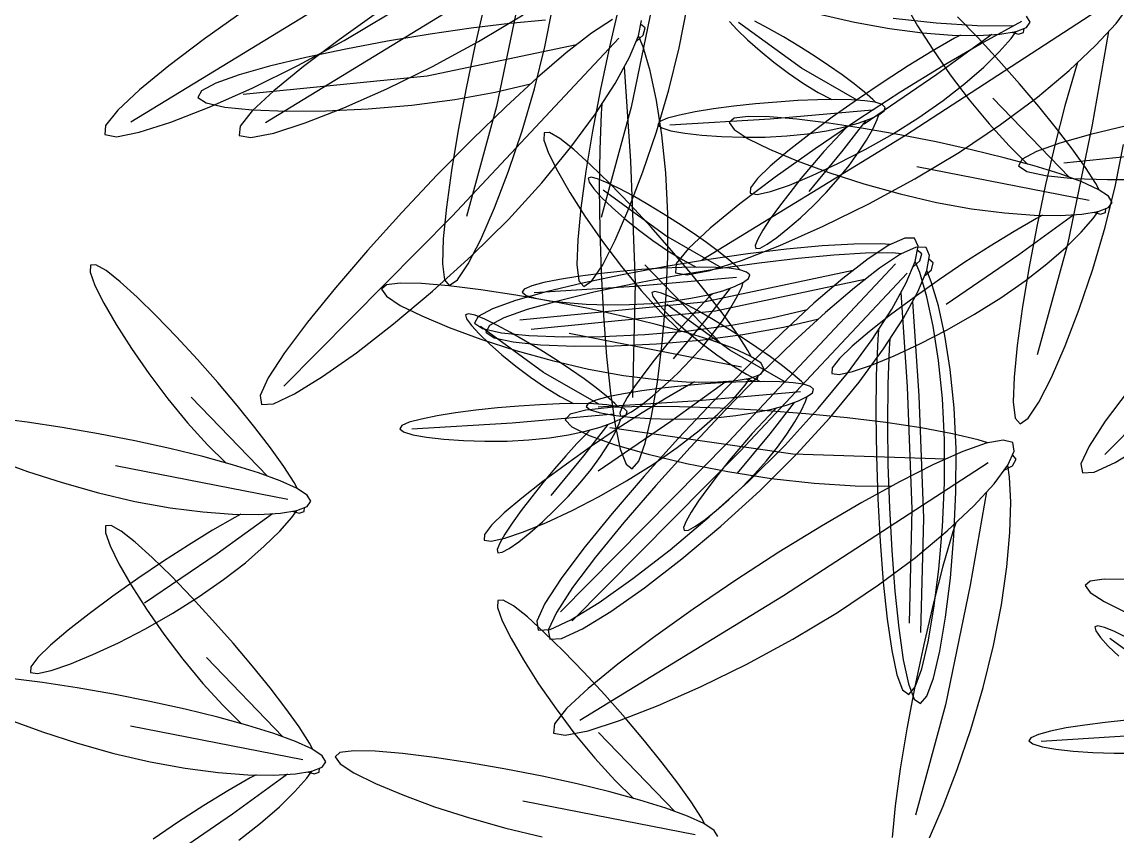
# Model space of a CAD drawing. Extents: x 302512 to 1034855, y -184136 to 410364.
# Drawn here: x 528393 to 530691, y -121238 to -119531 of the extents above; entities that cross this region are included whole.
import ezdxf

# ---------------------------------------------------------------- set-up
doc = ezdxf.new("R2010")
doc.units = 0
doc.header["$MEASUREMENT"] = 0
for name, color, linetype in [('坐椅', 7, 'Continuous'), ('树', 80, 'Continuous'), ('绿化', 97, 'Continuous'), ('绿地', 3, 'Continuous')]:
    doc.layers.add(name, color=color, linetype=linetype)
doc.styles.add('DIM_FONT', font='SIMPLEX.shx', dxfattribs={"width": 0.8})

# ---------------------------------------------------------------- blocks, each defined once
blk = doc.blocks.new('_F43BVI')
at = {"layer": '绿地'}
for p, q in [((-0.12917, 0.84887), (-0.16426, 0.68914)), ((-0.00488, 0.8314), (0.09169, 0.64362)), ((-0.28635, 0.7718), (-0.23074, 0.56357)), ((-0.26237, 0.76259), (-0.18863, 0.72331)), ((-0.17825, 0.75194), (-0.18085, 0.71921)), ((-0.13839, 0.7212), (-0.12789, 0.7543)), ((-0.13161, 0.72653), (-0.16344, 0.74422)), ((-0.24486, 0.72819), (-0.23811, 0.72328)), ((-0.09919, 0.70626), (-0.13161, 0.72653)), ((-0.23811, 0.72328), (-0.21191, 0.70553)), ((-0.18863, 0.72331), (-0.09486, 0.66976)), ((-0.18085, 0.71921), (-0.18198, 0.69115)), ((-0.14886, 0.6927), (-0.13839, 0.7212)), ((-0.13824, 0.71021), (-0.15465, 0.70594)), ((-0.13202, 0.71132), (-0.13824, 0.71021)), ((-0.11122, 0.71053), (-0.11452, 0.71204)), ((-0.11125, 0.70589), (-0.11122, 0.71053)), ((-0.21191, 0.70553), (-0.18277, 0.68694)), ((-0.12588, 0.70017), (-0.20135, 0.56457)), ((-0.17387, 0.69993), (-0.19537, 0.69238)), ((-0.15465, 0.70594), (-0.17387, 0.69993)), ((-0.1147, 0.70081), (-0.11125, 0.70589)), ((-0.10955, 0.69853), (-0.11412, 0.70467)), ((-0.10147, 0.68479), (-0.10955, 0.69853)), ((-0.06734, 0.68437), (-0.09919, 0.70626)), ((-0.28496, 0.69101), (-0.28826, 0.69252)), ((-0.28499, 0.68637), (-0.28496, 0.69101)), ((-0.15095, 0.68956), (-0.23827, 0.64706)), ((-0.19537, 0.69238), (-0.21861, 0.6835)), ((-0.18198, 0.69115), (-0.18141, 0.66928)), ((-0.15872, 0.67035), (-0.14886, 0.6927)), ((-0.30351, 0.65392), (-0.29331, 0.68427)), ((-0.28844, 0.68128), (-0.28499, 0.68637)), ((-0.28329, 0.679), (-0.28785, 0.68515)), ((-0.27521, 0.66527), (-0.28329, 0.679)), ((-0.21861, 0.6835), (-0.24307, 0.6735)), ((-0.18277, 0.68694), (-0.15138, 0.66794)), ((-0.11809, 0.68339), (-0.09959, 0.62616)), ((-0.09295, 0.66756), (-0.10147, 0.68479)), ((-0.0373, 0.66196), (-0.06734, 0.68437)), ((-0.24307, 0.6735), (-0.26812, 0.66261)), ((-0.18141, 0.66928), (-0.17891, 0.65514)), ((-0.16739, 0.65569), (-0.15872, 0.67035)), ((-0.15138, 0.66794), (-0.11852, 0.64899)), ((-0.09486, 0.66976), (-0.01053, 0.6143)), ((-0.26812, 0.66261), (-0.29283, 0.65126)), ((-0.29182, 0.66387), (-0.27333, 0.60663)), ((-0.26669, 0.64804), (-0.27521, 0.66527)), ((-0.19378, 0.64776), (-0.17331, 0.65836)), ((-0.08437, 0.64727), (-0.09295, 0.66756)), ((-0.01029, 0.64014), (-0.0373, 0.66196)), ((-0.3169, 0.62005), (-0.30351, 0.65392)), ((-0.29283, 0.65126), (-0.31617, 0.63989)), ((-0.17891, 0.65514), (-0.17426, 0.65027)), ((-0.17426, 0.65027), (-0.16739, 0.65569)), ((-0.12625, 0.65683), (-0.12521, 0.65091)), ((-0.12521, 0.65091), (-0.12054, 0.62861)), ((-0.11852, 0.64899), (-0.08541, 0.63082)), ((-0.25811, 0.62775), (-0.26669, 0.64804)), ((-0.21766, 0.63694), (-0.19378, 0.64776)), ((-0.07609, 0.62437), (-0.08437, 0.64727)), ((0.01245, 0.62001), (-0.01029, 0.64014)), ((-0.29998, 0.63731), (-0.29895, 0.63139)), ((-0.29895, 0.63139), (-0.29427, 0.60908)), ((-0.24328, 0.62688), (-0.21766, 0.63694)), ((-0.08541, 0.63082), (-0.05342, 0.61418)), ((0.30332, 0.63765), (0.24765, 0.59742)), ((-0.33276, 0.58526), (-0.3169, 0.62005)), ((-0.2696, 0.61784), (-0.24328, 0.62688)), ((-0.24983, 0.60484), (-0.25811, 0.62775)), ((-0.12054, 0.62861), (-0.11477, 0.6044)), ((-0.09959, 0.62616), (-0.07787, 0.5515)), ((-0.06848, 0.59927), (-0.07609, 0.62437)), ((0.02969, 0.60269), (0.01245, 0.62001)), ((-0.31965, 0.60382), (-0.29545, 0.61008)), ((-0.29545, 0.61008), (-0.2696, 0.61784)), ((-0.05342, 0.61418), (-0.02388, 0.59986)), ((0.25087, 0.61148), (0.24266, 0.603)), ((-0.34104, 0.5993), (-0.31965, 0.60382)), ((-0.29427, 0.60908), (-0.2885, 0.58488)), ((-0.27333, 0.60663), (-0.25161, 0.53198)), ((-0.24221, 0.57975), (-0.24983, 0.60484)), ((-0.11477, 0.6044), (-0.10804, 0.57885)), ((0.04019, 0.58929), (0.02969, 0.60269)), ((0.24266, 0.603), (0.23673, 0.59599)), ((0.25348, 0.59423), (0.26473, 0.60023)), ((-0.06184, 0.57256), (-0.06848, 0.59927)), ((-0.02388, 0.59986), (0.00185, 0.5886)), ((0.23673, 0.59599), (0.23356, 0.59086)), ((0.23356, 0.59086), (0.23365, 0.58804)), ((0.24413, 0.58998), (0.25348, 0.59423)), ((0.33738, 0.59741), (0.31512, 0.51157)), ((-0.2885, 0.58488), (-0.28178, 0.55933)), ((0.00185, 0.5886), (0.02243, 0.58118)), ((0.02243, 0.58118), (0.0365, 0.57836)), ((0.0365, 0.57836), (0.04273, 0.58091)), ((0.04273, 0.58091), (0.04019, 0.58929)), ((0.23365, 0.58804), (0.23732, 0.58781)), ((0.23732, 0.58781), (0.24413, 0.58998)), ((-0.23558, 0.55303), (-0.24221, 0.57975)), ((-0.10804, 0.57885), (-0.10052, 0.5526)), ((-0.05632, 0.54529), (-0.06184, 0.57256)), ((-0.23074, 0.56357), (-0.18188, 0.35815)), ((0.07138, 0.56783), (0.06662, 0.56615)), ((0.07583, 0.56318), (0.07138, 0.56783)), ((0.0773, 0.55477), (0.07583, 0.56318)), ((-0.28178, 0.55933), (-0.27426, 0.53307)), ((-0.23006, 0.52576), (-0.23558, 0.55303)), ((-0.11625, 0.55209), (-0.12047, 0.54932)), ((-0.11082, 0.54863), (-0.11625, 0.55209)), ((-0.10052, 0.5526), (-0.09248, 0.52662)), ((0.08464, 0.55747), (0.07415, 0.55919)), ((0.10597, 0.55156), (0.08464, 0.55747)), ((-0.26135, 0.54247), (-0.28165, 0.45425)), ((-0.2699, 0.54609), (-0.2784, 0.54104)), ((-0.26659, 0.54772), (-0.2699, 0.54609)), ((-0.25193, 0.5442), (-0.25548, 0.5469)), ((-0.24517, 0.53781), (-0.25193, 0.5442)), ((-0.1271, 0.54486), (-0.13131, 0.54209)), ((-0.12166, 0.5414), (-0.1271, 0.54486)), ((-0.1009, 0.5452), (-0.11149, 0.54436)), ((-0.10738, 0.54082), (-0.11082, 0.54863)), ((-0.07877, 0.54456), (-0.1009, 0.5452)), ((-0.05222, 0.54186), (-0.07877, 0.54456)), ((-0.052, 0.51865), (-0.05632, 0.54529)), ((0.04986, 0.54854), (0.04472, 0.54143)), ((0.06675, 0.54333), (0.12236, 0.3351)), ((0.13111, 0.54259), (0.10597, 0.55156)), ((0.15927, 0.53062), (0.13111, 0.54259)), ((-0.27367, 0.53246), (-0.31571, 0.49448)), ((-0.2882, 0.53455), (-0.29902, 0.52684)), ((-0.2784, 0.54104), (-0.2882, 0.53455)), ((-0.27426, 0.53307), (-0.26622, 0.50709)), ((-0.25426, 0.53433), (-0.23462, 0.50526)), ((-0.23761, 0.52953), (-0.24517, 0.53781)), ((-0.11174, 0.53797), (-0.12234, 0.53713)), ((-0.11822, 0.53359), (-0.12166, 0.5414)), ((-0.08962, 0.53733), (-0.11174, 0.53797)), ((-0.06306, 0.53463), (-0.08962, 0.53733)), ((-0.03286, 0.52975), (-0.06306, 0.53463)), ((-0.02201, 0.53698), (-0.05222, 0.54186)), ((0.01105, 0.52981), (-0.02201, 0.53698)), ((0.04472, 0.54143), (0.03247, 0.52132)), ((0.09073, 0.53412), (0.16447, 0.49484)), ((-0.29902, 0.52684), (-0.31061, 0.51809)), ((-0.22951, 0.51956), (-0.23761, 0.52953)), ((-0.22573, 0.49912), (-0.23006, 0.52576)), ((-0.13253, 0.52821), (-0.13582, 0.52008)), ((-0.11488, 0.52719), (-0.01108, 0.3383)), ((-0.09248, 0.52662), (-0.08426, 0.502)), ((-0.08939, 0.52398), (-0.00841, 0.50348)), ((0.00021, 0.52258), (-0.03286, 0.52975)), ((0.04619, 0.52024), (0.01105, 0.52981)), ((0.18966, 0.51575), (0.15927, 0.53062)), ((-0.31061, 0.51809), (-0.32269, 0.50852)), ((-0.25452, 0.51813), (-0.25299, 0.51497)), ((-0.25299, 0.51497), (-0.24675, 0.50324)), ((-0.22116, 0.50806), (-0.22951, 0.51956)), ((-0.14337, 0.52098), (-0.14666, 0.51285)), ((-0.13582, 0.52008), (-0.14291, 0.49762)), ((-0.12573, 0.51996), (-0.02193, 0.33107)), ((-0.10024, 0.51675), (-0.01925, 0.49625)), ((-0.04895, 0.49383), (-0.052, 0.51865)), ((0.03535, 0.51301), (0.00021, 0.52258)), ((0.03247, 0.52132), (0.01908, 0.49675)), ((0.07167, 0.50109), (0.03535, 0.51301)), ((0.08252, 0.50832), (0.04619, 0.52024)), ((0.22149, 0.49806), (0.18966, 0.51575)), ((-0.32269, 0.50852), (-0.33496, 0.49836)), ((-0.2909, 0.50209), (-0.28114, 0.51135)), ((-0.26622, 0.50709), (-0.25799, 0.48247)), ((-0.23462, 0.50526), (-0.21034, 0.46694)), ((-0.21282, 0.49524), (-0.22116, 0.50806)), ((-0.14666, 0.51285), (-0.15375, 0.49039)), ((-0.00841, 0.50348), (0.09545, 0.47392)), ((0.05197, 0.50853), (0.00586, 0.38178)), ((0.11868, 0.49468), (0.08252, 0.50832)), ((-0.31571, 0.49448), (-0.37138, 0.45425)), ((-0.33496, 0.49836), (-0.34697, 0.488)), ((-0.30252, 0.49216), (-0.2909, 0.50209)), ((-0.24675, 0.50324), (-0.23959, 0.49061)), ((-0.22268, 0.47431), (-0.22573, 0.49912)), ((-0.20477, 0.48134), (-0.21282, 0.49524)), ((-0.14291, 0.49762), (-0.15003, 0.47057)), ((-0.08426, 0.502), (-0.07615, 0.47979)), ((-0.06417, 0.49478), (-0.05644, 0.49162)), ((-0.04726, 0.47204), (-0.04895, 0.49383)), ((-0.01925, 0.49625), (0.08461, 0.46669)), ((0.01908, 0.49675), (0.00491, 0.46845)), ((0.10783, 0.48745), (0.07167, 0.50109)), ((0.10824, 0.49973), (0.11499, 0.49481)), ((0.11499, 0.49481), (0.14119, 0.47707)), ((0.15321, 0.4801), (0.11868, 0.49468)), ((0.16447, 0.49484), (0.25824, 0.4413)), ((0.25391, 0.4778), (0.22149, 0.49806)), ((-0.34697, 0.488), (-0.3582, 0.47784)), ((-0.31525, 0.48236), (-0.30252, 0.49216)), ((-0.23959, 0.49061), (-0.23168, 0.47738)), ((-0.15375, 0.49039), (-0.16087, 0.46334)), ((-0.12091, 0.48987), (-0.13537, 0.35577)), ((-0.07502, 0.48755), (-0.06729, 0.48439)), ((-0.06729, 0.48439), (-0.0376, 0.47342)), ((-0.05644, 0.49162), (-0.02675, 0.48065)), ((0.14236, 0.47287), (0.10783, 0.48745)), ((-0.3582, 0.47784), (-0.36817, 0.46832)), ((-0.32853, 0.47304), (-0.31525, 0.48236)), ((-0.25799, 0.48247), (-0.24988, 0.46027)), ((-0.23168, 0.47738), (-0.22321, 0.46389)), ((-0.22099, 0.45251), (-0.22268, 0.47431)), ((-0.19726, 0.46696), (-0.20477, 0.48134)), ((-0.13176, 0.48264), (-0.14622, 0.34854)), ((-0.07615, 0.47979), (-0.06847, 0.46109)), ((-0.02675, 0.48065), (0.00598, 0.46957)), ((0.14119, 0.47707), (0.17033, 0.45848)), ((0.18465, 0.46537), (0.15321, 0.4801)), ((0.28576, 0.4559), (0.25391, 0.4778)), ((-0.34176, 0.46449), (-0.32853, 0.47304)), ((-0.19052, 0.45273), (-0.19726, 0.46696)), ((-0.15003, 0.47057), (-0.15702, 0.4397)), ((-0.04701, 0.45444), (-0.04726, 0.47204)), ((-0.0376, 0.47342), (-0.00486, 0.46234)), ((0.00491, 0.46845), (-0.00972, 0.43714)), ((0.00598, 0.46957), (0.04101, 0.45862)), ((0.08461, 0.46669), (0.17975, 0.433)), ((0.09545, 0.47392), (0.1906, 0.44023)), ((0.17381, 0.45814), (0.14236, 0.47287)), ((0.21154, 0.45127), (0.18465, 0.46537)), ((-0.36556, 0.45106), (-0.35431, 0.45706)), ((-0.35431, 0.45706), (-0.34176, 0.46449)), ((-0.24988, 0.46027), (-0.2422, 0.44156)), ((-0.22321, 0.46389), (-0.2145, 0.45063)), ((-0.16087, 0.46334), (-0.16787, 0.43247)), ((-0.06847, 0.46109), (-0.06153, 0.44695)), ((-0.00486, 0.46234), (0.03016, 0.45139)), ((0.04101, 0.45862), (0.07745, 0.44809)), ((0.04959, 0.42545), (0.05979, 0.4558)), ((0.17033, 0.45848), (0.20172, 0.43947)), ((0.2007, 0.44404), (0.17381, 0.45814)), ((0.3158, 0.43349), (0.28576, 0.4559)), ((-0.3749, 0.44681), (-0.36556, 0.45106)), ((-0.28165, 0.45425), (-0.30391, 0.36841)), ((-0.22074, 0.43492), (-0.22099, 0.45251)), ((-0.2145, 0.45063), (-0.20589, 0.43817)), ((-0.18478, 0.43932), (-0.19052, 0.45273)), ((-0.06153, 0.44695), (-0.05566, 0.43844)), ((-0.04828, 0.44225), (-0.04701, 0.45444)), ((0.03016, 0.45139), (0.06661, 0.44086)), ((0.07745, 0.44809), (0.11394, 0.43836)), ((0.23242, 0.43857), (0.21154, 0.45127)), ((-0.2422, 0.44156), (-0.23527, 0.42742)), ((-0.20589, 0.43817), (-0.19775, 0.42704)), ((-0.1803, 0.42738), (-0.18478, 0.43932)), ((-0.15702, 0.4397), (-0.16374, 0.4058)), ((-0.10336, 0.40863), (-0.10071, 0.44054)), ((-0.05566, 0.43844), (-0.05116, 0.43664)), ((-0.05116, 0.43664), (-0.04828, 0.44225)), ((-0.00972, 0.43714), (-0.02447, 0.40354)), ((0.06661, 0.44086), (0.10309, 0.43113)), ((0.11394, 0.43836), (0.14898, 0.42986)), ((0.22158, 0.43134), (0.2007, 0.44404)), ((0.20172, 0.43947), (0.23458, 0.42052)), ((0.24583, 0.42807), (0.23242, 0.43857)), ((0.25824, 0.4413), (0.34257, 0.38584)), ((-0.23527, 0.42742), (-0.2294, 0.41892)), ((-0.22202, 0.42273), (-0.22074, 0.43492)), ((-0.19775, 0.42704), (-0.19041, 0.41781)), ((-0.17731, 0.41756), (-0.1803, 0.42738)), ((-0.16787, 0.43247), (-0.17458, 0.39857)), ((-0.1142, 0.4014), (-0.11156, 0.4333)), ((0.10309, 0.43113), (0.13814, 0.42263)), ((0.14898, 0.42986), (0.18109, 0.42301)), ((0.23498, 0.42084), (0.22158, 0.43134)), ((0.2503, 0.42055), (0.24583, 0.42807)), ((0.34281, 0.41167), (0.3158, 0.43349)), ((-0.2294, 0.41892), (-0.2249, 0.41712)), ((-0.2249, 0.41712), (-0.22202, 0.42273)), ((-0.19041, 0.41781), (-0.18423, 0.41101)), ((-0.17605, 0.41052), (-0.17731, 0.41756)), ((0.0362, 0.39158), (0.04959, 0.42545)), ((0.13814, 0.42263), (0.17024, 0.41578)), ((0.18109, 0.42301), (0.20876, 0.41823)), ((0.20876, 0.41823), (0.23052, 0.41595)), ((0.23052, 0.41595), (0.24486, 0.41658)), ((0.23458, 0.42052), (0.26769, 0.40235)), ((0.23945, 0.41332), (0.23498, 0.42084)), ((0.24486, 0.41658), (0.2503, 0.42055)), ((-0.36647, 0.39755), (-0.3983, 0.41524)), ((-0.18423, 0.41101), (-0.17956, 0.40719)), ((-0.17956, 0.40719), (-0.17675, 0.40692)), ((-0.17675, 0.40692), (-0.17605, 0.41052)), ((-0.10826, 0.37254), (-0.10336, 0.40863)), ((-0.05283, 0.40872), (-0.06133, 0.40367)), ((-0.04952, 0.41035), (-0.05283, 0.40872)), ((-0.03486, 0.40683), (-0.03841, 0.40953)), ((-0.02811, 0.40044), (-0.03486, 0.40683)), ((0.17024, 0.41578), (0.19792, 0.411)), ((0.19792, 0.411), (0.21967, 0.40872)), ((0.21967, 0.40872), (0.23402, 0.40935)), ((0.23402, 0.40935), (0.23945, 0.41332)), ((0.36555, 0.39154), (0.34281, 0.41167)), ((-0.33405, 0.37729), (-0.36647, 0.39755)), ((-0.17458, 0.39857), (-0.18087, 0.36241)), ((-0.16374, 0.4058), (-0.17003, 0.36964)), ((-0.1191, 0.36531), (-0.1142, 0.4014)), ((-0.07113, 0.39718), (-0.08195, 0.38947)), ((-0.06133, 0.40367), (-0.07113, 0.39718)), ((-0.04428, 0.4051), (-0.06459, 0.31688)), ((-0.02447, 0.40354), (-0.03896, 0.36849)), ((-0.03719, 0.39696), (-0.01755, 0.36789)), ((-0.02054, 0.39216), (-0.02811, 0.40044)), ((0.26769, 0.40235), (0.29968, 0.38572)), ((-0.42349, 0.39434), (-0.32972, 0.34079)), ((-0.16306, 0.38794), (-0.16637, 0.38631)), ((-0.05661, 0.39509), (-0.09864, 0.35711)), ((-0.08195, 0.38947), (-0.09354, 0.38072)), ((-0.01244, 0.38219), (-0.02054, 0.39216)), ((0.02034, 0.3568), (0.0362, 0.39158)), ((-0.17487, 0.38125), (-0.18467, 0.37477)), ((-0.15782, 0.38268), (-0.17813, 0.29446)), ((-0.16637, 0.38631), (-0.17487, 0.38125)), ((-0.1484, 0.38441), (-0.15195, 0.38711)), ((-0.14165, 0.37802), (-0.1484, 0.38441)), ((-0.13408, 0.36975), (-0.14165, 0.37802)), ((-0.09354, 0.38072), (-0.10562, 0.37115)), ((0.00586, 0.38178), (-0.06641, 0.23508)), ((-0.03746, 0.38076), (-0.03592, 0.3776)), ((-0.03592, 0.3776), (-0.02968, 0.36587)), ((-0.00409, 0.37069), (-0.01244, 0.38219)), ((0.29968, 0.38572), (0.32922, 0.37139)), ((-0.39243, 0.37423), (-0.39665, 0.37146)), ((-0.387, 0.37077), (-0.39243, 0.37423)), ((-0.38356, 0.36296), (-0.387, 0.37077)), ((-0.3022, 0.3554), (-0.33405, 0.37729)), ((-0.17015, 0.37267), (-0.21218, 0.3347)), ((-0.18467, 0.37477), (-0.19549, 0.36705)), ((-0.17003, 0.36964), (-0.17572, 0.33214)), ((-0.15073, 0.37455), (-0.13109, 0.34547)), ((-0.12598, 0.35977), (-0.13408, 0.36975)), ((-0.10999, 0.36799), (-0.12921, 0.36198)), ((-0.10562, 0.37115), (-0.11789, 0.36099)), ((-0.11534, 0.33497), (-0.10826, 0.37254)), ((-0.09358, 0.37226), (-0.10999, 0.36799)), ((-0.08736, 0.37337), (-0.09358, 0.37226)), ((-0.07383, 0.36472), (-0.06408, 0.37398)), ((-0.07004, 0.36286), (-0.06659, 0.36794)), ((-0.06657, 0.37258), (-0.06987, 0.37409)), ((-0.06659, 0.36794), (-0.06657, 0.37258)), ((-0.03896, 0.36849), (-0.05266, 0.33329)), ((-0.01755, 0.36789), (0.00673, 0.32957)), ((0.00425, 0.35787), (-0.00409, 0.37069)), ((0.32922, 0.37139), (0.35495, 0.36013)), ((-0.37708, 0.36733), (-0.38767, 0.3665)), ((-0.35495, 0.3667), (-0.37708, 0.36733)), ((-0.3284, 0.364), (-0.35495, 0.3667)), ((-0.29819, 0.35911), (-0.3284, 0.364)), ((-0.26513, 0.35194), (-0.29819, 0.35911)), ((-0.20708, 0.35831), (-0.21916, 0.34874)), ((-0.19549, 0.36705), (-0.20708, 0.35831)), ((-0.18087, 0.36241), (-0.18656, 0.32491)), ((-0.08123, 0.36222), (-0.1567, 0.22662)), ((-0.151, 0.35834), (-0.14946, 0.35519)), ((-0.12921, 0.36198), (-0.15071, 0.35443)), ((-0.11789, 0.36099), (-0.1299, 0.35063)), ((-0.12618, 0.32774), (-0.1191, 0.36531)), ((-0.11763, 0.34828), (-0.12598, 0.35977)), ((-0.08546, 0.35479), (-0.07383, 0.36472)), ((-0.06489, 0.36058), (-0.06946, 0.36672)), ((-0.05681, 0.34684), (-0.06489, 0.36058)), ((-0.02968, 0.36587), (-0.02252, 0.35324)), ((-0.41763, 0.35797), (-0.38624, 0.33896)), ((-0.39106, 0.34933), (-0.28726, 0.16044)), ((-0.27216, 0.33299), (-0.3022, 0.3554)), ((-0.22999, 0.34237), (-0.26513, 0.35194)), ((-0.21916, 0.34874), (-0.23143, 0.33858)), ((-0.10629, 0.35161), (-0.19361, 0.30911)), ((-0.18737, 0.34231), (-0.17762, 0.35157)), ((-0.14622, 0.34854), (-0.18131, 0.18881)), ((-0.15071, 0.35443), (-0.17396, 0.34555)), ((-0.13537, 0.35577), (-0.17046, 0.19604)), ((-0.09864, 0.35711), (-0.15431, 0.31688)), ((-0.14946, 0.35519), (-0.14322, 0.34345)), ((-0.1299, 0.35063), (-0.14113, 0.34047)), ((-0.09818, 0.34499), (-0.08546, 0.35479)), ((-0.02252, 0.35324), (-0.01461, 0.34001)), ((0.00279, 0.32236), (0.02034, 0.3568)), ((0.01229, 0.34397), (0.00425, 0.35787)), ((-0.38624, 0.33896), (-0.35337, 0.32002)), ((-0.36557, 0.34612), (-0.28459, 0.32562)), ((-0.32972, 0.34079), (-0.24539, 0.28533)), ((-0.19366, 0.33046), (-0.22999, 0.34237)), ((-0.199, 0.33237), (-0.18737, 0.34231)), ((-0.17396, 0.34555), (-0.19841, 0.33555)), ((-0.14113, 0.34047), (-0.1511, 0.33095)), ((-0.14322, 0.34345), (-0.13606, 0.33082)), ((-0.13109, 0.34547), (-0.10681, 0.30716)), ((-0.10929, 0.33545), (-0.11763, 0.34828)), ((-0.11147, 0.33567), (-0.09818, 0.34499)), ((-0.07343, 0.34544), (-0.05494, 0.28821)), ((-0.0483, 0.32961), (-0.05681, 0.34684)), ((-0.01461, 0.34001), (-0.00614, 0.32652)), ((0.01981, 0.32959), (0.01229, 0.34397)), ((-0.24515, 0.31116), (-0.27216, 0.33299)), ((-0.21218, 0.3347), (-0.26785, 0.29447)), ((-0.23143, 0.33858), (-0.24344, 0.32821)), ((-0.19841, 0.33555), (-0.22346, 0.32466)), ((-0.21172, 0.32258), (-0.199, 0.33237)), ((-0.1575, 0.31682), (-0.19366, 0.33046)), ((-0.17572, 0.33214), (-0.1806, 0.29469)), ((-0.1511, 0.33095), (-0.1593, 0.32247)), ((-0.13606, 0.33082), (-0.12815, 0.3176)), ((-0.12469, 0.32712), (-0.11147, 0.33567)), ((-0.12414, 0.29734), (-0.11534, 0.33497)), ((-0.10125, 0.32156), (-0.10929, 0.33545)), ((-0.05266, 0.33329), (-0.06498, 0.2994)), ((-0.03972, 0.30933), (-0.0483, 0.32961)), ((-0.02193, 0.33107), (0.07464, 0.1433)), ((-0.01108, 0.3383), (0.08548, 0.15053)), ((0.02655, 0.31536), (0.01981, 0.32959)), ((0.12236, 0.3351), (0.17122, 0.12968)), ((-0.35337, 0.32002), (-0.32027, 0.30184)), ((-0.28459, 0.32562), (-0.18073, 0.29605)), ((-0.24344, 0.32821), (-0.25467, 0.31806)), ((-0.22346, 0.32466), (-0.24817, 0.31331)), ((-0.22501, 0.31325), (-0.21172, 0.32258)), ((-0.18656, 0.32491), (-0.19145, 0.28746)), ((-0.1593, 0.32247), (-0.16524, 0.31545)), ((-0.14912, 0.30981), (-0.12865, 0.32041)), ((-0.14849, 0.31369), (-0.13724, 0.31969)), ((-0.13724, 0.31969), (-0.12469, 0.32712)), ((-0.13499, 0.29011), (-0.12618, 0.32774)), ((-0.09373, 0.30717), (-0.10125, 0.32156)), ((-0.01551, 0.28965), (0.00279, 0.32236)), ((-0.00614, 0.32652), (0.00257, 0.31326)), ((-0.39709, 0.312), (-0.41155, 0.1779)), ((-0.34035, 0.31691), (-0.33262, 0.31375)), ((-0.33262, 0.31375), (-0.30293, 0.30279)), ((-0.24817, 0.31331), (-0.27151, 0.30194)), ((-0.25467, 0.31806), (-0.26464, 0.30853)), ((-0.22241, 0.29104), (-0.24515, 0.31116)), ((-0.23823, 0.30471), (-0.22501, 0.31325)), ((-0.173, 0.29899), (-0.14912, 0.30981)), ((-0.16524, 0.31545), (-0.16841, 0.31033)), ((-0.16841, 0.31033), (-0.16832, 0.3075)), ((-0.15783, 0.30944), (-0.14849, 0.31369)), ((-0.12297, 0.30224), (-0.1575, 0.31682)), ((-0.12815, 0.3176), (-0.11968, 0.3041)), ((-0.06459, 0.31688), (-0.08685, 0.23104)), ((-0.08159, 0.31888), (-0.08056, 0.31296)), ((-0.08056, 0.31296), (-0.07588, 0.29066)), ((0.00257, 0.31326), (0.01118, 0.3008)), ((0.03228, 0.30195), (0.02655, 0.31536)), ((-0.40401, 0.28476), (-0.43584, 0.30245)), ((-0.32027, 0.30184), (-0.28828, 0.28521)), ((-0.30293, 0.30279), (-0.2702, 0.29171)), ((-0.27151, 0.30194), (-0.29246, 0.291)), ((-0.26464, 0.30853), (-0.27284, 0.30005)), ((-0.25078, 0.29728), (-0.23823, 0.30471)), ((-0.16832, 0.3075), (-0.16465, 0.30727)), ((-0.16465, 0.30727), (-0.15783, 0.30944)), ((-0.09153, 0.28751), (-0.12297, 0.30224)), ((-0.11968, 0.3041), (-0.11097, 0.29085)), ((-0.08699, 0.29295), (-0.09373, 0.30717)), ((-0.03144, 0.28642), (-0.03972, 0.30933)), ((0.01118, 0.3008), (0.01932, 0.28967)), ((0.03677, 0.29001), (0.03228, 0.30195)), ((-0.42621, 0.2927), (-0.4332, 0.26183)), ((-0.29246, 0.291), (-0.31001, 0.28095)), ((-0.27878, 0.29304), (-0.28195, 0.28791)), ((-0.27284, 0.30005), (-0.27878, 0.29304)), ((-0.27137, 0.28703), (-0.26203, 0.29128)), ((-0.2702, 0.29171), (-0.23517, 0.28076)), ((-0.26203, 0.29128), (-0.25078, 0.29728)), ((-0.20517, 0.27372), (-0.22241, 0.29104)), ((-0.17813, 0.29446), (-0.20039, 0.20862)), ((-0.19863, 0.28893), (-0.173, 0.29899)), ((-0.1806, 0.29469), (-0.18446, 0.25884)), ((-0.18073, 0.29605), (-0.08558, 0.26237)), ((-0.13409, 0.2612), (-0.12414, 0.29734)), ((-0.11097, 0.29085), (-0.10237, 0.27838)), ((-0.08126, 0.27954), (-0.08699, 0.29295)), ((-0.07588, 0.29066), (-0.07011, 0.26645)), ((-0.06498, 0.2994), (-0.07533, 0.26825)), ((-0.46103, 0.28155), (-0.36726, 0.228)), ((-0.37159, 0.2645), (-0.40401, 0.28476)), ((-0.31001, 0.28095), (-0.32312, 0.27223)), ((-0.28828, 0.28521), (-0.25874, 0.27088)), ((-0.28195, 0.28791), (-0.28186, 0.28509)), ((-0.28186, 0.28509), (-0.27819, 0.28486)), ((-0.27819, 0.28486), (-0.27137, 0.28703)), ((-0.23517, 0.28076), (-0.19873, 0.27022)), ((-0.22495, 0.27989), (-0.19863, 0.28893)), ((-0.19145, 0.28746), (-0.1953, 0.25161)), ((-0.14493, 0.25397), (-0.13499, 0.29011)), ((-0.06464, 0.2734), (-0.09153, 0.28751)), ((-0.05494, 0.28821), (-0.03322, 0.21355)), ((-0.03362, 0.26003), (-0.01551, 0.28965)), ((-0.02382, 0.26132), (-0.03144, 0.28642)), ((0.01932, 0.28967), (0.02666, 0.28044)), ((0.03976, 0.28019), (0.03677, 0.29001)), ((-0.32312, 0.27223), (-0.33079, 0.2653)), ((-0.275, 0.26587), (-0.25079, 0.27213)), ((-0.25079, 0.27213), (-0.22495, 0.27989)), ((-0.19467, 0.26031), (-0.20517, 0.27372)), ((-0.10237, 0.27838), (-0.09422, 0.26726)), ((-0.07677, 0.26759), (-0.08126, 0.27954)), ((-0.04376, 0.26071), (-0.06464, 0.2734)), ((0.02666, 0.28044), (0.03283, 0.27364)), ((0.03283, 0.27364), (0.0375, 0.26982)), ((0.04102, 0.27315), (0.03976, 0.28019)), ((0.04032, 0.26955), (0.04102, 0.27315)), ((-0.4332, 0.26183), (-0.43992, 0.22793)), ((-0.37954, 0.23077), (-0.37689, 0.26267)), ((-0.33974, 0.24261), (-0.37159, 0.2645)), ((-0.33079, 0.2653), (-0.33198, 0.2606)), ((-0.31379, 0.25881), (-0.29639, 0.26135)), ((-0.29639, 0.26135), (-0.275, 0.26587)), ((-0.25874, 0.27088), (-0.23301, 0.25962)), ((-0.19873, 0.27022), (-0.16224, 0.26049)), ((-0.09422, 0.26726), (-0.08689, 0.25802)), ((-0.07533, 0.26825), (-0.08314, 0.24127)), ((-0.07378, 0.25778), (-0.07677, 0.26759)), ((-0.07011, 0.26645), (-0.06338, 0.2409)), ((0.0375, 0.26982), (0.04032, 0.26955)), ((-0.33198, 0.2606), (-0.32605, 0.25848)), ((-0.32605, 0.25848), (-0.31379, 0.25881)), ((-0.23301, 0.25962), (-0.21243, 0.2522)), ((-0.21243, 0.2522), (-0.19836, 0.24939)), ((-0.19836, 0.24939), (-0.19213, 0.25194)), ((-0.19213, 0.25194), (-0.19467, 0.26031)), ((-0.18446, 0.25884), (-0.18706, 0.22611)), ((-0.16224, 0.26049), (-0.1272, 0.25199)), ((-0.15544, 0.22088), (-0.14493, 0.25397)), ((-0.14459, 0.22811), (-0.13409, 0.2612)), ((-0.1272, 0.25199), (-0.09509, 0.24514)), ((-0.08689, 0.25802), (-0.08071, 0.25122)), ((-0.07252, 0.25074), (-0.07378, 0.25778)), ((-0.05061, 0.23486), (-0.03362, 0.26003)), ((-0.03035, 0.25021), (-0.04376, 0.26071)), ((-0.01719, 0.23461), (-0.02382, 0.26132)), ((-0.45517, 0.24518), (-0.42378, 0.22617)), ((-0.3097, 0.22019), (-0.33974, 0.24261)), ((-0.1953, 0.25161), (-0.1979, 0.21888)), ((-0.07673, 0.24242), (-0.09703, 0.1542)), ((-0.09509, 0.24514), (-0.06742, 0.24037)), ((-0.08528, 0.24604), (-0.09378, 0.24099)), ((-0.08197, 0.24767), (-0.08528, 0.24604)), ((-0.08071, 0.25122), (-0.07604, 0.24741)), ((-0.07604, 0.24741), (-0.07322, 0.24713)), ((-0.07322, 0.24713), (-0.07252, 0.25074)), ((-0.06731, 0.24415), (-0.07086, 0.24685)), ((-0.06055, 0.23776), (-0.06731, 0.24415)), ((-0.03132, 0.23872), (-0.02588, 0.24268)), ((-0.02588, 0.24268), (-0.03035, 0.25021)), ((-0.4656, 0.23459), (-0.41674, 0.02917)), ((-0.08905, 0.23241), (-0.13109, 0.19444)), ((-0.10357, 0.2345), (-0.1144, 0.22679)), ((-0.09378, 0.24099), (-0.10357, 0.2345)), ((-0.08314, 0.24127), (-0.08781, 0.2199)), ((-0.06964, 0.23428), (-0.04999, 0.20521)), ((-0.06742, 0.24037), (-0.04566, 0.23808)), ((-0.06553, 0.21551), (-0.05061, 0.23486)), ((-0.06338, 0.2409), (-0.05586, 0.21465)), ((-0.05299, 0.22949), (-0.06055, 0.23776)), ((-0.04566, 0.23808), (-0.03132, 0.23872)), ((-0.01166, 0.20734), (-0.01719, 0.23461)), ((-0.43992, 0.22793), (-0.44621, 0.19178)), ((-0.42378, 0.22617), (-0.39091, 0.20722)), ((-0.38444, 0.19468), (-0.37954, 0.23077)), ((-0.36726, 0.228), (-0.28293, 0.17254)), ((-0.18706, 0.22611), (-0.18818, 0.19805)), ((-0.15507, 0.19961), (-0.14459, 0.22811)), ((-0.1144, 0.22679), (-0.12599, 0.21804)), ((-0.04489, 0.21951), (-0.05299, 0.22949)), ((-0.28269, 0.19837), (-0.3097, 0.22019)), ((-0.1979, 0.21888), (-0.19903, 0.19082)), ((-0.16591, 0.19238), (-0.15544, 0.22088)), ((-0.12599, 0.21804), (-0.13807, 0.20847)), ((-0.08781, 0.2199), (-0.08877, 0.20558)), ((-0.07745, 0.20335), (-0.06553, 0.21551)), ((-0.0699, 0.21808), (-0.06836, 0.21493)), ((-0.06836, 0.21493), (-0.06213, 0.20319)), ((-0.05586, 0.21465), (-0.04783, 0.18867)), ((-0.03654, 0.20801), (-0.04489, 0.21951)), ((-0.39091, 0.20722), (-0.35781, 0.18905)), ((-0.13807, 0.20847), (-0.15034, 0.19831)), ((-0.10627, 0.20205), (-0.09652, 0.2113)), ((-0.08877, 0.20558), (-0.08542, 0.19974)), ((-0.08542, 0.19974), (-0.07745, 0.20335)), ((-0.04999, 0.20521), (-0.02572, 0.1669)), ((-0.0282, 0.19519), (-0.03654, 0.20801)), ((-0.00734, 0.1807), (-0.01166, 0.20734)), ((0.28635, 0.20531), (0.26994, 0.20104)), ((0.29257, 0.20642), (0.28635, 0.20531)), ((-0.39152, 0.15711), (-0.38444, 0.19468)), ((-0.25995, 0.17824), (-0.28269, 0.19837)), ((-0.18818, 0.19805), (-0.18761, 0.17618)), ((-0.13109, 0.19444), (-0.18676, 0.1542)), ((-0.16493, 0.17725), (-0.15507, 0.19961)), ((-0.15034, 0.19831), (-0.16234, 0.18795)), ((-0.1179, 0.19211), (-0.10627, 0.20205)), ((-0.06213, 0.20319), (-0.05497, 0.19056)), ((-0.02015, 0.18129), (-0.0282, 0.19519)), ((0.2987, 0.19527), (0.22323, 0.05967)), ((0.25072, 0.19503), (0.22922, 0.18748)), ((0.26994, 0.20104), (0.25072, 0.19503)), ((-0.44621, 0.19178), (-0.4519, 0.15427)), ((-0.35781, 0.18905), (-0.32582, 0.17242)), ((-0.19903, 0.19082), (-0.19845, 0.16895)), ((-0.17577, 0.17002), (-0.16591, 0.19238)), ((-0.16234, 0.18795), (-0.17358, 0.17779)), ((-0.13063, 0.18232), (-0.1179, 0.19211)), ((-0.05497, 0.19056), (-0.04706, 0.17733)), ((-0.04783, 0.18867), (-0.0396, 0.16405)), ((0.27363, 0.18466), (0.18632, 0.14216)), ((0.22922, 0.18748), (0.20597, 0.1786)), ((-0.41155, 0.1779), (-0.44664, 0.01818)), ((-0.24271, 0.16093), (-0.25995, 0.17824)), ((-0.18761, 0.17618), (-0.18511, 0.16205)), ((-0.17358, 0.17779), (-0.18355, 0.16827)), ((-0.17359, 0.16259), (-0.16493, 0.17725)), ((-0.14391, 0.17299), (-0.13063, 0.18232)), ((-0.04706, 0.17733), (-0.03859, 0.16384)), ((-0.01264, 0.16691), (-0.02015, 0.18129)), ((-0.00429, 0.15588), (-0.00734, 0.1807)), ((0.20597, 0.1786), (0.18152, 0.1686)), ((-0.32582, 0.17242), (-0.29628, 0.15809)), ((-0.19845, 0.16895), (-0.19596, 0.15482)), ((-0.18355, 0.16827), (-0.19175, 0.15979)), ((-0.18443, 0.15536), (-0.17577, 0.17002)), ((-0.15714, 0.16445), (-0.14391, 0.17299)), ((-0.00589, 0.15268), (-0.01264, 0.16691)), ((0.18152, 0.1686), (0.15647, 0.15771)), ((-0.40032, 0.11948), (-0.39152, 0.15711)), ((-0.29628, 0.15809), (-0.27055, 0.14683)), ((-0.28726, 0.16044), (-0.1907, -0.02734)), ((-0.23221, 0.14752), (-0.24271, 0.16093)), ((-0.19175, 0.15979), (-0.19768, 0.15278)), ((-0.19131, 0.14995), (-0.18443, 0.15536)), ((-0.18511, 0.16205), (-0.18047, 0.15718)), ((-0.18094, 0.15101), (-0.16968, 0.15701)), ((-0.18047, 0.15718), (-0.17359, 0.16259)), ((-0.16968, 0.15701), (-0.15714, 0.16445)), ((-0.0396, 0.16405), (-0.03149, 0.14184)), ((-0.03859, 0.16384), (-0.02987, 0.15058)), ((-0.0026, 0.13409), (-0.00429, 0.15588)), ((0.15647, 0.15771), (0.13176, 0.14636)), ((-0.4519, 0.15427), (-0.45678, 0.11683)), ((-0.27055, 0.14683), (-0.24997, 0.13941)), ((-0.22967, 0.13915), (-0.23221, 0.14752)), ((-0.19768, 0.15278), (-0.20086, 0.14765)), ((-0.20086, 0.14765), (-0.20076, 0.14482)), ((-0.19709, 0.14459), (-0.19028, 0.14677)), ((-0.19596, 0.15482), (-0.19131, 0.14995)), ((-0.19028, 0.14677), (-0.18094, 0.15101)), ((-0.09703, 0.1542), (-0.11929, 0.06836)), ((-0.02987, 0.15058), (-0.02127, 0.13812)), ((-0.00016, 0.13927), (-0.00589, 0.15268)), ((0.13176, 0.14636), (0.10842, 0.13499)), ((0.23081, 0.14286), (0.25128, 0.15346)), ((-0.24997, 0.13941), (-0.2359, 0.1366)), ((-0.2359, 0.1366), (-0.22967, 0.13915)), ((-0.20076, 0.14482), (-0.19709, 0.14459)), ((-0.03149, 0.14184), (-0.02381, 0.12314)), ((-0.02127, 0.13812), (-0.01313, 0.12699)), ((0.00432, 0.12733), (-0.00016, 0.13927)), ((0.20692, 0.13204), (0.23081, 0.14286)), ((-0.01313, 0.12699), (-0.00579, 0.11776)), ((-0.00235, 0.11649), (-0.0026, 0.13409)), ((0.00731, 0.11751), (0.00432, 0.12733)), ((0.10842, 0.13499), (0.08747, 0.12405)), ((0.1813, 0.12198), (0.20692, 0.13204)), ((-0.50314, 0.1218), (-0.45428, -0.08362)), ((-0.45678, 0.11683), (-0.46064, 0.08097)), ((-0.41027, 0.08334), (-0.40032, 0.11948)), ((-0.02381, 0.12314), (-0.01688, 0.109)), ((-0.00579, 0.11776), (0.00039, 0.11096)), ((-0.00362, 0.1043), (-0.00235, 0.11649)), ((0.00857, 0.11047), (0.00731, 0.11751)), ((0.08747, 0.12405), (0.06992, 0.114)), ((0.15498, 0.11294), (0.1813, 0.12198)), ((-0.01688, 0.109), (-0.011, 0.10049)), ((0.00039, 0.11096), (0.00506, 0.10714)), ((0.00506, 0.10714), (0.00787, 0.10687)), ((0.00787, 0.10687), (0.00857, 0.11047)), ((0.06992, 0.114), (0.05681, 0.10528)), ((0.12914, 0.10518), (0.15498, 0.11294)), ((-0.011, 0.10049), (-0.0065, 0.0987)), ((-0.0065, 0.0987), (-0.00362, 0.1043)), ((0.04914, 0.09835), (0.04795, 0.09365)), ((0.05681, 0.10528), (0.04914, 0.09835)), ((0.08354, 0.0944), (0.10493, 0.09892)), ((0.10493, 0.09892), (0.12914, 0.10518)), ((0.04795, 0.09365), (0.05388, 0.09153)), ((0.05388, 0.09153), (0.06613, 0.09186)), ((0.06613, 0.09186), (0.08354, 0.0944)), ((-0.46064, 0.08097), (-0.46324, 0.04825)), ((-0.42077, 0.05024), (-0.41027, 0.08334)), ((-0.43125, 0.02174), (-0.42077, 0.05024)), ((-0.46324, 0.04825), (-0.46436, 0.02019)), ((-0.46436, 0.02019), (-0.46379, -0.00168)), ((-0.44111, -0.00062), (-0.43125, 0.02174)), ((-0.46379, -0.00168), (-0.46129, -0.01582)), ((-0.44977, -0.01528), (-0.44111, -0.00062)), ((-0.46129, -0.01582), (-0.45665, -0.02069)), ((-0.45665, -0.02069), (-0.44977, -0.01528)), ((-0.10679, -0.04513), (-0.1232, -0.0494)), ((-0.10057, -0.04402), (-0.10679, -0.04513)), ((-0.07978, -0.04481), (-0.08308, -0.0433)), ((-0.0798, -0.04945), (-0.07978, -0.04481)), ((-0.09444, -0.05517), (-0.16991, -0.19077)), ((-0.14242, -0.05541), (-0.16392, -0.06296)), ((-0.1232, -0.0494), (-0.14242, -0.05541)), ((-0.08325, -0.05453), (-0.0798, -0.04945)), ((-0.0781, -0.05681), (-0.08267, -0.05067)), ((-0.07002, -0.07055), (-0.0781, -0.05681)), ((-0.1195, -0.06578), (-0.20682, -0.10828)), ((-0.16392, -0.06296), (-0.18717, -0.07184)), ((-0.18717, -0.07184), (-0.21162, -0.08184)), ((-0.08664, -0.07194), (-0.06815, -0.12918)), ((-0.06151, -0.08778), (-0.07002, -0.07055)), ((-0.21162, -0.08184), (-0.23667, -0.09272)), ((-0.23667, -0.09272), (-0.26138, -0.10408)), ((-0.05293, -0.10806), (-0.06151, -0.08778)), ((-0.26138, -0.10408), (-0.28472, -0.11545)), ((-0.16233, -0.10758), (-0.14186, -0.09698)), ((-0.0948, -0.09851), (-0.09377, -0.10443)), ((-0.09377, -0.10443), (-0.08909, -0.12673)), ((0.11616, -0.10369), (0.09975, -0.10796)), ((0.12238, -0.10259), (0.11616, -0.10369)), ((0.14317, -0.10337), (0.13987, -0.10186)), ((0.14314, -0.10801), (0.14317, -0.10337)), ((-0.28472, -0.11545), (-0.30567, -0.12639)), ((-0.18621, -0.1184), (-0.16233, -0.10758)), ((-0.04464, -0.13097), (-0.05293, -0.10806)), ((0.12851, -0.11374), (0.05304, -0.24933)), ((0.08053, -0.11398), (0.05903, -0.12153)), ((0.09975, -0.10796), (0.08053, -0.11398)), ((0.1397, -0.1131), (0.14314, -0.10801)), ((0.14485, -0.11538), (0.14028, -0.10923)), ((0.15293, -0.12911), (0.14485, -0.11538)), ((-0.21184, -0.12846), (-0.18621, -0.1184)), ((0.10344, -0.12435), (0.01613, -0.16685)), ((0.05903, -0.12153), (0.03578, -0.1304)), ((-0.30567, -0.12639), (-0.32322, -0.13644)), ((-0.23816, -0.13749), (-0.21184, -0.12846)), ((-0.08909, -0.12673), (-0.08332, -0.15093)), ((-0.06815, -0.12918), (-0.04643, -0.20384)), ((-0.03703, -0.15607), (-0.04464, -0.13097)), ((0.03578, -0.1304), (0.01133, -0.14041)), ((0.13631, -0.13051), (0.1548, -0.18775)), ((0.16144, -0.14634), (0.15293, -0.12911)), ((-0.33633, -0.14516), (-0.344, -0.15209)), ((-0.32322, -0.13644), (-0.33633, -0.14516)), ((-0.264, -0.14526), (-0.23816, -0.13749)), ((0.01133, -0.14041), (-0.01372, -0.15129)), ((-0.344, -0.15209), (-0.34519, -0.15679)), ((-0.3096, -0.15604), (-0.2882, -0.15152)), ((-0.2882, -0.15152), (-0.264, -0.14526)), ((-0.08332, -0.15093), (-0.07659, -0.17649)), ((-0.01372, -0.15129), (-0.03843, -0.16264)), ((0.17002, -0.16663), (0.16144, -0.14634)), ((-0.34519, -0.15679), (-0.33926, -0.15891)), ((-0.33926, -0.15891), (-0.327, -0.15858)), ((-0.327, -0.15858), (-0.3096, -0.15604)), ((-0.03843, -0.16264), (-0.06177, -0.17401)), ((-0.0304, -0.18278), (-0.03703, -0.15607)), ((0.06062, -0.16614), (0.08109, -0.15555)), ((0.12815, -0.15707), (0.12918, -0.16299)), ((0.12918, -0.16299), (0.13386, -0.1853)), ((-0.06177, -0.17401), (-0.08272, -0.18495)), ((0.03673, -0.17697), (0.06062, -0.16614)), ((0.1783, -0.18954), (0.17002, -0.16663)), ((-0.07659, -0.17649), (-0.06907, -0.20274)), ((-0.02487, -0.21005), (-0.0304, -0.18278)), ((0.01111, -0.18703), (0.03673, -0.17697)), ((-0.08272, -0.18495), (-0.10027, -0.19501)), ((-0.01521, -0.19606), (0.01111, -0.18703)), ((0.13386, -0.1853), (0.13963, -0.2095)), ((0.1548, -0.18775), (0.17652, -0.2624)), ((-0.10027, -0.19501), (-0.11339, -0.20373)), ((-0.06907, -0.20274), (-0.06104, -0.22872)), ((-0.04105, -0.20383), (-0.01521, -0.19606)), ((-0.12105, -0.21066), (-0.12224, -0.21535)), ((-0.11339, -0.20373), (-0.12105, -0.21066)), ((-0.08665, -0.21461), (-0.06526, -0.21009)), ((-0.06526, -0.21009), (-0.04105, -0.20383)), ((-0.02055, -0.23669), (-0.02487, -0.21005)), ((0.13963, -0.2095), (0.14636, -0.23505)), ((-0.12224, -0.21535), (-0.11631, -0.21748)), ((-0.11631, -0.21748), (-0.10406, -0.21715)), ((-0.10406, -0.21715), (-0.08665, -0.21461)), ((-0.06104, -0.22872), (-0.05281, -0.25334)), ((-0.0175, -0.26151), (-0.02055, -0.23669)), ((0.14636, -0.23505), (0.15388, -0.26131)), ((-0.05281, -0.25334), (-0.0447, -0.27554)), ((-0.01581, -0.2833), (-0.0175, -0.26151)), ((-0.0447, -0.27554), (-0.03702, -0.29425)), ((-0.01556, -0.30089), (-0.01581, -0.2833)), ((-0.03702, -0.29425), (-0.03008, -0.30839)), ((-0.03008, -0.30839), (-0.02421, -0.3169)), ((-0.01683, -0.31309), (-0.01556, -0.30089)), ((-0.02421, -0.3169), (-0.01971, -0.31869)), ((-0.01971, -0.31869), (-0.01683, -0.31309))]:
    blk.add_line(p, q, dxfattribs=at)
for points in [[(0.04457, 0.68079), (0.06391, 0.65319), (0.08036, 0.63274), (0.09303, 0.62106), (0.101, 0.61979), (0.10363, 0.62996), (0.10123, 0.65025), (0.09438, 0.67876)], [(0.20242, 0.62676), (0.19624, 0.6089), (0.19397, 0.59671), (0.19624, 0.59136), (0.20345, 0.59365), (0.21491, 0.60288), (0.22967, 0.61796)], [(-0.29483, 0.69227), (-0.28777, 0.65495), (-0.27896, 0.61443), (-0.2686, 0.57163), (-0.25693, 0.52763), (-0.24441, 0.48407), (-0.23152, 0.44277), (-0.21874, 0.4055), (-0.20656, 0.37408), (-0.19548, 0.35028), (-0.18597, 0.33592), (-0.17853, 0.33277), (-0.17355, 0.34202), (-0.17102, 0.3623), (-0.17086, 0.39162), (-0.17295, 0.428), (-0.17721, 0.46945), (-0.18353, 0.51398), (-0.19183, 0.55961), (-0.202, 0.60434), (-0.21385, 0.64641), (-0.22689, 0.68486), (-0.24052, 0.71895), (-0.25413, 0.74794), (-0.26715, 0.7711), (-0.27896, 0.78768)], [(-0.35694, 0.52352), (-0.33981, 0.55176), (-0.32488, 0.57946), (-0.31238, 0.60589), (-0.30237, 0.63035), (-0.2949, 0.65217), (-0.29004, 0.67067), (-0.28785, 0.68516), (-0.2884, 0.69497), (-0.29175, 0.69942), (-0.29788, 0.69803)], [(0.32059, 0.58923), (0.31667, 0.5706), (0.31334, 0.55274), (0.31075, 0.53639), (0.30909, 0.52234), (0.30853, 0.51133), (0.30923, 0.50413), (0.31137, 0.5015), (0.31504, 0.50395), (0.31997, 0.51098), (0.32579, 0.52183), (0.33217, 0.53574), (0.33874, 0.55196), (0.34515, 0.56973), (0.35104, 0.58829)], [(-0.47927, 0.1551), (-0.46638, 0.11379), (-0.4536, 0.07653), (-0.44142, 0.0451), (-0.43034, 0.02131), (-0.42083, 0.00694), (-0.41339, 0.0038), (-0.40841, 0.01304), (-0.40588, 0.03332), (-0.40572, 0.06264), (-0.40781, 0.09902), (-0.41207, 0.14047), (-0.41839, 0.185), (-0.42669, 0.23063), (-0.43686, 0.27537)], [(-0.40856, 0.349), (-0.40273, 0.32767), (-0.39316, 0.30108), (-0.38028, 0.27008), (-0.3645, 0.23553), (-0.34625, 0.19829), (-0.32595, 0.15921), (-0.30411, 0.11927), (-0.28153, 0.07998), (-0.25913, 0.04296), (-0.23781, 0.00983), (-0.21848, -0.01777), (-0.20202, -0.03822), (-0.18936, -0.0499), (-0.18138, -0.05117), (-0.17875, -0.041), (-0.18115, -0.02071), (-0.188, 0.0078), (-0.19873, 0.04262), (-0.21278, 0.08185), (-0.22957, 0.12358), (-0.24854, 0.1659), (-0.26911, 0.2069), (-0.29069, 0.24491), (-0.31254, 0.27913), (-0.33392, 0.30897), (-0.35408, 0.33387), (-0.37225, 0.35324), (-0.38769, 0.36651), (-0.39964, 0.37311)], [(-0.51681, 0.04231), (-0.50392, 0.001), (-0.49114, -0.03626), (-0.47896, -0.06769), (-0.46788, -0.09148), (-0.45837, -0.10585), (-0.45093, -0.10899), (-0.44595, -0.09975), (-0.44342, -0.07947), (-0.44326, -0.05015), (-0.44535, -0.01377), (-0.44961, 0.02768), (-0.45593, 0.07221), (-0.46423, 0.11784), (-0.4744, 0.16258)], [(0.30658, 0.21404), (0.30044, 0.21266), (0.29181, 0.20581), (0.28103, 0.19409), (0.26847, 0.17808), (0.2545, 0.15836), (0.23947, 0.13552), (0.22374, 0.11013), (0.20768, 0.0828), (0.19168, 0.05419), (0.17636, 0.02538), (0.16236, -0.00245), (0.15031, -0.02813), (0.14088, -0.05048), (0.1347, -0.06835), (0.13243, -0.08054), (0.13471, -0.08589), (0.14191, -0.0836), (0.15337, -0.07437), (0.16814, -0.05928), (0.18527, -0.03941), (0.20381, -0.01583), (0.22283, 0.01038), (0.24138, 0.03814), (0.25852, 0.06638)], [(-0.20787, -0.28985), (-0.18933, -0.26627), (-0.1703, -0.24006), (-0.15175, -0.21229), (-0.13462, -0.18405), (-0.1197, -0.15635), (-0.1072, -0.12993), (-0.09718, -0.10546), (-0.08971, -0.08364), (-0.08485, -0.06515), (-0.08267, -0.05065), (-0.08321, -0.04084), (-0.08656, -0.03639), (-0.0927, -0.03778), (-0.10133, -0.04463), (-0.11211, -0.05635), (-0.12466, -0.07236), (-0.13864, -0.09208), (-0.15367, -0.11492), (-0.1694, -0.1403), (-0.18546, -0.16764), (-0.20146, -0.19625), (-0.21678, -0.22506), (-0.23078, -0.25288), (-0.24283, -0.27856)], [(0.01508, -0.34842), (0.03362, -0.32483), (0.05264, -0.29862), (0.07119, -0.27086), (0.08833, -0.24262), (0.10325, -0.21492), (0.11575, -0.18849), (0.12577, -0.16403), (0.13324, -0.14221), (0.1381, -0.12371), (0.14028, -0.10922), (0.13973, -0.09941), (0.13639, -0.09496), (0.13025, -0.09635), (0.12161, -0.10319), (0.11084, -0.11491), (0.09828, -0.13093), (0.08431, -0.15065), (0.06928, -0.17349), (0.05355, -0.19887), (0.03749, -0.22621), (0.02149, -0.25482), (0.00617, -0.28362), (-0.00784, -0.31145), (-0.01988, -0.33713)]]:
    blk.add_lwpolyline(points, dxfattribs=at)
for points in [[(-0.21691, 0.5877), (-0.2329, 0.55909), (-0.24823, 0.53028), (-0.26223, 0.50245), (-0.27427, 0.47677), (-0.28371, 0.45442), (-0.28988, 0.43655), (-0.29216, 0.42436), (-0.28988, 0.41901), (-0.28267, 0.4213), (-0.27121, 0.43053), (-0.25645, 0.44562), (-0.23932, 0.46549), (-0.22077, 0.48907), (-0.20175, 0.51528), (-0.1832, 0.54304), (-0.16607, 0.57128), (-0.15114, 0.59899), (-0.13864, 0.62541), (-0.12863, 0.64987), (-0.12116, 0.67169), (-0.1163, 0.69019), (-0.11411, 0.70469), (-0.11466, 0.7145), (-0.11801, 0.71894), (-0.12415, 0.71756), (-0.13278, 0.71071), (-0.14356, 0.69899), (-0.15611, 0.68298), (-0.17009, 0.66326), (-0.18512, 0.64042), (-0.20084, 0.61503)], [(0.0845, 0.34316), (0.09617, 0.29916), (0.10869, 0.25561), (0.12158, 0.2143), (0.13436, 0.17704), (0.14654, 0.14561), (0.15762, 0.12182), (0.16713, 0.10745), (0.17457, 0.10431), (0.17955, 0.11355), (0.18208, 0.13383), (0.18224, 0.16315), (0.18015, 0.19953), (0.17589, 0.24098), (0.16957, 0.28551), (0.16127, 0.33114), (0.1511, 0.37587), (0.13925, 0.41794), (0.12621, 0.45639), (0.11258, 0.49048), (0.09897, 0.51947), (0.08595, 0.54263), (0.07414, 0.55921), (0.06412, 0.56847), (0.05648, 0.56968), (0.05169, 0.56237), (0.04968, 0.5472), (0.05025, 0.52509), (0.05318, 0.49698), (0.05827, 0.4638), (0.06533, 0.42648), (0.07414, 0.38596)], [(-0.29412, 0.46469), (-0.29844, 0.44606), (-0.30236, 0.42744), (-0.3057, 0.40957), (-0.30828, 0.39323), (-0.30994, 0.37917), (-0.31051, 0.36816), (-0.3098, 0.36096), (-0.30766, 0.35833), (-0.30399, 0.36078), (-0.29907, 0.36781), (-0.29324, 0.37866), (-0.28686, 0.39257), (-0.28029, 0.40879), (-0.27389, 0.42656), (-0.26799, 0.44513), (-0.26297, 0.46373), (-0.2591, 0.48168), (-0.25638, 0.49851), (-0.25473, 0.51384), (-0.25408, 0.52728), (-0.25436, 0.53843), (-0.25548, 0.54691), (-0.25738, 0.55232), (-0.25998, 0.55426), (-0.26319, 0.55249), (-0.26692, 0.54726), (-0.27106, 0.53894), (-0.2755, 0.52793), (-0.28013, 0.51462), (-0.28485, 0.49938), (-0.28955, 0.48261)], [(-0.06062, 0.32984), (-0.03877, 0.28991), (-0.0162, 0.25062), (0.0062, 0.21359), (0.02752, 0.18047), (0.04686, 0.15286), (0.06331, 0.13241), (0.07598, 0.12074), (0.08395, 0.11946), (0.08658, 0.12963), (0.08419, 0.14992), (0.07734, 0.17844), (0.0666, 0.21326), (0.05255, 0.25248), (0.03576, 0.29421), (0.0168, 0.33653), (-0.00377, 0.37754), (-0.02535, 0.41555), (-0.04721, 0.44976), (-0.06859, 0.47961), (-0.08874, 0.5045), (-0.10692, 0.52387), (-0.12235, 0.53715), (-0.1343, 0.54374), (-0.142, 0.54309), (-0.1449, 0.53485), (-0.14323, 0.51963), (-0.13739, 0.4983), (-0.12782, 0.47171), (-0.11494, 0.44071), (-0.09917, 0.40617), (-0.08092, 0.36893)], [(-0.04977, 0.33708), (-0.02793, 0.29714), (-0.00535, 0.25785), (0.01705, 0.22082), (0.03837, 0.1877), (0.0577, 0.1601), (0.07416, 0.13964), (0.08682, 0.12797), (0.0948, 0.12669), (0.09743, 0.13686), (0.09503, 0.15715), (0.08818, 0.18567), (0.07745, 0.22049), (0.0634, 0.25972), (0.04661, 0.30144), (0.02764, 0.34376), (0.00707, 0.38477), (-0.01451, 0.42278), (-0.03636, 0.45699), (-0.05774, 0.48684), (-0.0779, 0.51173), (-0.09607, 0.5311), (-0.11151, 0.54438), (-0.12346, 0.55097), (-0.13116, 0.55032), (-0.13406, 0.54208), (-0.13238, 0.52686), (-0.12655, 0.50553), (-0.11698, 0.47894), (-0.1041, 0.44794), (-0.08832, 0.4134), (-0.07007, 0.37616)], [(-0.07705, 0.32732), (-0.08138, 0.30869), (-0.08529, 0.29007), (-0.08863, 0.2722), (-0.09121, 0.25586), (-0.09287, 0.2418), (-0.09344, 0.23079), (-0.09274, 0.22359), (-0.09059, 0.22096), (-0.08693, 0.22341), (-0.082, 0.23044), (-0.07617, 0.24129), (-0.0698, 0.2552), (-0.06323, 0.27142), (-0.05682, 0.28919), (-0.05092, 0.30776), (-0.0459, 0.32636), (-0.04203, 0.34431), (-0.03931, 0.36114), (-0.03766, 0.37647), (-0.03702, 0.38991), (-0.03729, 0.40106), (-0.03842, 0.40954), (-0.04031, 0.41495), (-0.04291, 0.41689), (-0.04612, 0.41512), (-0.04985, 0.40989), (-0.05399, 0.40157), (-0.05843, 0.39056), (-0.06306, 0.37725), (-0.06778, 0.36201), (-0.07248, 0.34524)], [(-0.19059, 0.3049), (-0.19492, 0.28628), (-0.19883, 0.26765), (-0.20217, 0.24979), (-0.20475, 0.23345), (-0.20641, 0.21939), (-0.20698, 0.20838), (-0.20628, 0.20118), (-0.20413, 0.19855), (-0.20047, 0.201), (-0.19554, 0.20803), (-0.18971, 0.21888), (-0.18334, 0.23279), (-0.17677, 0.24901), (-0.17036, 0.26678), (-0.16446, 0.28534), (-0.15944, 0.30395), (-0.15557, 0.32189), (-0.15285, 0.33872), (-0.1512, 0.35405), (-0.15056, 0.36749), (-0.15083, 0.37865), (-0.15196, 0.38712), (-0.15385, 0.39253), (-0.15645, 0.39448), (-0.15966, 0.39271), (-0.16339, 0.38747), (-0.16753, 0.37916), (-0.17197, 0.36815), (-0.1766, 0.35483), (-0.18132, 0.3396), (-0.18602, 0.32282)], [(-0.17225, 0.24975), (-0.18825, 0.22114), (-0.20357, 0.19233), (-0.21757, 0.1645), (-0.22962, 0.13882), (-0.23905, 0.11647), (-0.24523, 0.0986), (-0.2475, 0.08641), (-0.24522, 0.08106), (-0.23802, 0.08335), (-0.22656, 0.09258), (-0.21179, 0.10767), (-0.19466, 0.12754), (-0.17612, 0.15112), (-0.1571, 0.17733), (-0.13854, 0.20509), (-0.12141, 0.23333), (-0.10649, 0.26104), (-0.09399, 0.28746), (-0.08397, 0.31192), (-0.0765, 0.33374), (-0.07164, 0.35224), (-0.06946, 0.36674), (-0.07, 0.37655), (-0.07335, 0.38099), (-0.07949, 0.37961), (-0.08812, 0.37276), (-0.0989, 0.36104), (-0.11145, 0.34503), (-0.12543, 0.32531), (-0.14046, 0.30247), (-0.15619, 0.27708)], [(-0.1095, 0.16464), (-0.11382, 0.14601), (-0.11774, 0.12739), (-0.12107, 0.10952), (-0.12366, 0.09318), (-0.12532, 0.07912), (-0.12588, 0.06811), (-0.12518, 0.06091), (-0.12304, 0.05828), (-0.11937, 0.06073), (-0.11445, 0.06776), (-0.10862, 0.07861), (-0.10224, 0.09253), (-0.09567, 0.10875), (-0.08926, 0.12652), (-0.08337, 0.14508), (-0.07835, 0.16368), (-0.07448, 0.18163), (-0.07176, 0.19846), (-0.07011, 0.21379), (-0.06946, 0.22723), (-0.06974, 0.23838), (-0.07086, 0.24686), (-0.07276, 0.25227), (-0.07536, 0.25422), (-0.07857, 0.25244), (-0.0823, 0.24721), (-0.08644, 0.23889), (-0.09088, 0.22788), (-0.09551, 0.21457), (-0.10023, 0.19933), (-0.10493, 0.18256)]]:
    blk.add_lwpolyline(points, close=True, dxfattribs=at)
at = {"style": 'DIM_FONT', "width": 0.7, "flags": 9}
for tag in ['YSIZE', 'XSIZE']:
    blk.add_attdef(tag, (0, 0), '', height=0.5, dxfattribs=at)
blk = doc.blocks.new('ZU')
at = {"layer": '绿地', "xscale": 1.5, "yscale": 1.5, "zscale": 0.001, "rotation": 260.5308552460376}
blk.add_blockref('_F43BVI', (-0.8522, 0.1655), dxfattribs=at)
blk = doc.blocks.new('A$C0B5A7686')
at = {"layer": '树', "linetype": 'ByBlock', "xscale": 640, "yscale": 640, "zscale": 640, "rotation": 151.15692544915}
blk.add_blockref('ZU', (642.75, 1492.57), dxfattribs=at)
blk = doc.blocks.new('A$C750B0621')
at = {"layer": '树'}
blk.add_blockref('A$C0B5A7686', (0, 0), dxfattribs=at)
blk = doc.blocks.new('A$C5AB93D8E')
at = {"layer": '绿化', "xscale": 0.8, "yscale": 0.8, "zscale": 0.8}
blk.add_blockref('A$C750B0621', (0, 0), dxfattribs=at)
blk = doc.blocks.new('A$C68DB62A4')
at = {"layer": '绿化', "rotation": 236.3690562220917}
blk.add_blockref('A$C5AB93D8E', (801.7, 2393.52), dxfattribs=at)
blk = doc.blocks.new('_F37GYG')
at = {"layer": '绿化', "linetype": 'ByBlock', "xscale": 0.2867748092958204, "yscale": 0.2867748092958204, "zscale": 0.2867748092958204}
blk.add_blockref('A$C68DB62A4', (-306.06, -300.5), dxfattribs=at)
at = {"style": 'DIM_FONT', "width": 0.8, "flags": 9}
for tag in ['YSIZE', 'XSIZE']:
    blk.add_attdef(tag, (0, 0), '', height=0.5, dxfattribs=at)

msp = doc.modelspace()

# ---------------------------------------------------------------- block references
at = {"layer": '坐椅', "xscale": 10.78272, "yscale": 10.78272, "zscale": 10.78272}
msp.add_blockref('_F37GYG', (529089.6, -121105.8, -116953.2), dxfattribs=at)

doc.saveas('drawing.dxf')
